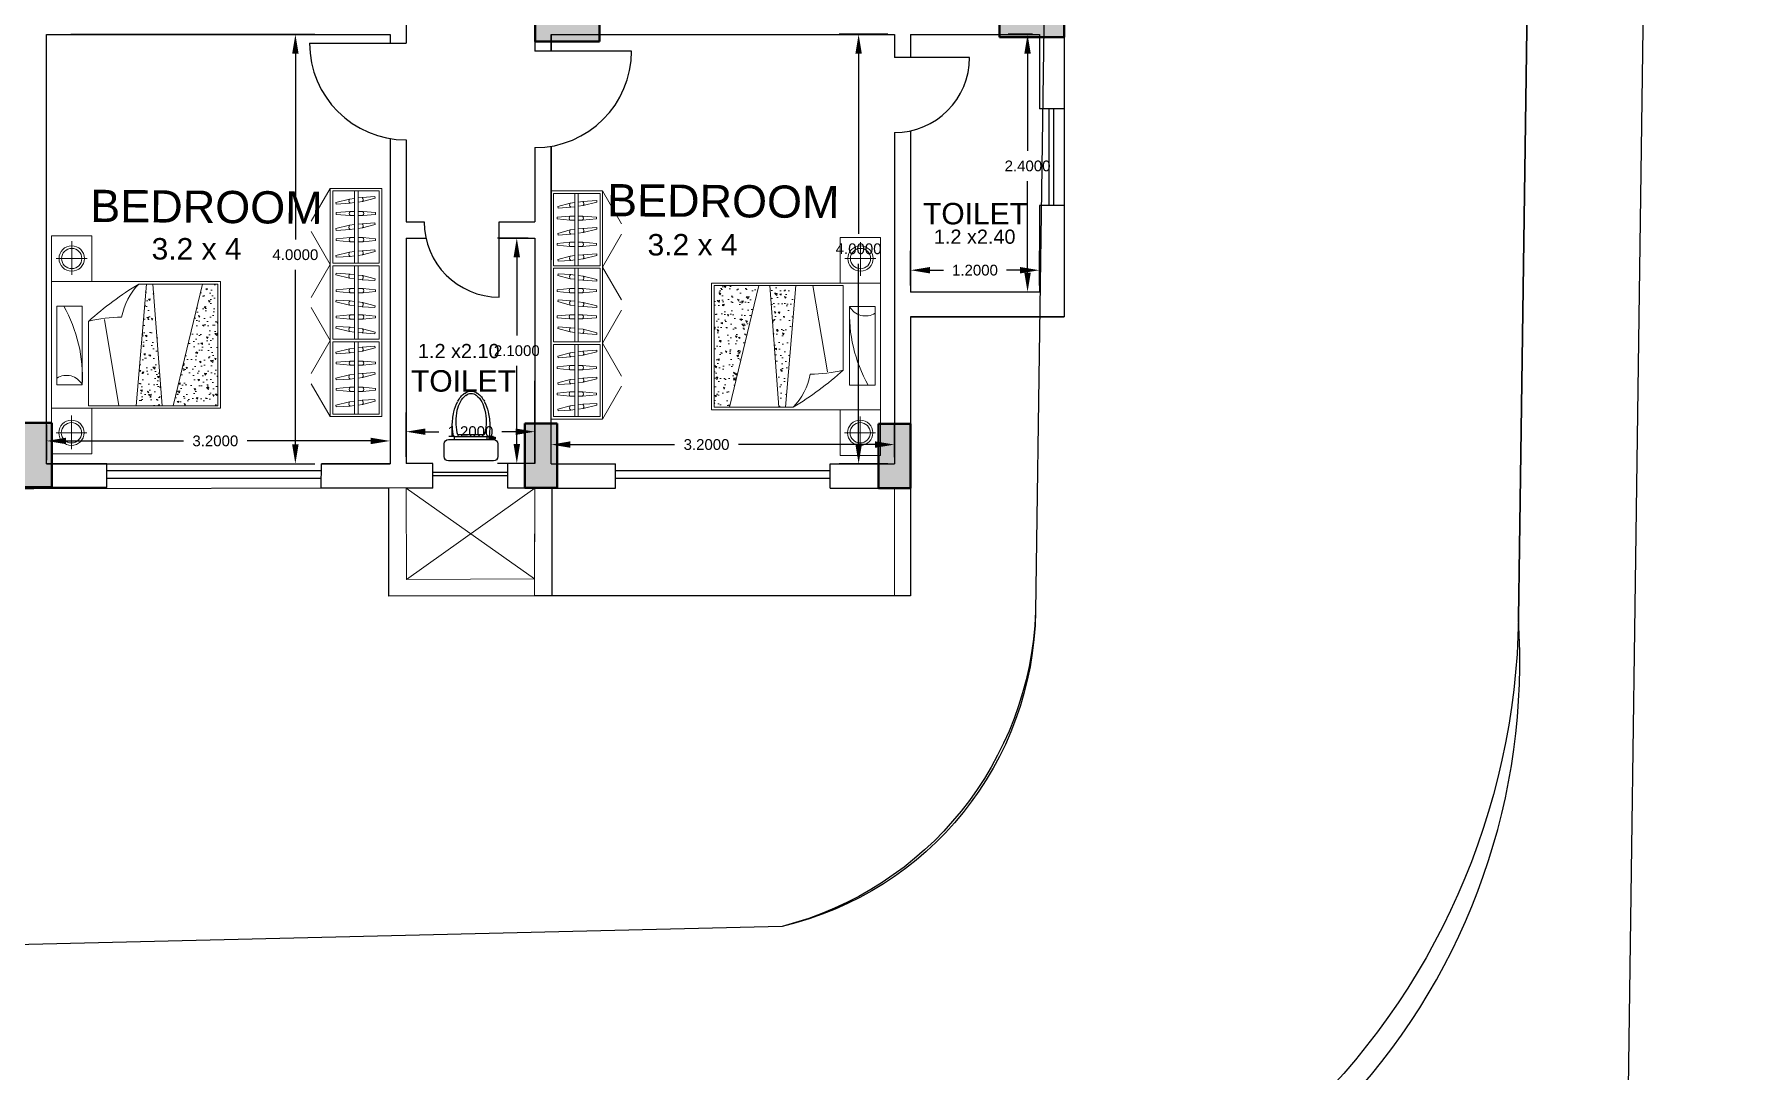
# Model space of a CAD drawing. Header units: millimetres. Extents: x 90 to 321, y 179 to 304.
# Drawn here: x 185.37 to 201.31, y 211.59 to 221.24 of the extents above; entities that cross this region are included whole.
import ezdxf

# ---------------------------------------------------------------- set-up
doc = ezdxf.new("R2010")
doc.units = ezdxf.units.MM
for name, color, linetype, lineweight in [('COLUMN', 7, 'Continuous', 40), ('funiture', 7, 'Continuous', 20), ('text', 7, 'Continuous', 5)]:
    doc.layers.add(name, color=color, linetype=linetype, lineweight=lineweight)
doc.layers.add('window', color=150, linetype='Continuous')
doc.styles.get("Standard").update_dxf_attribs({"font": 'arial.ttf'})
doc.dimstyles.get("Standard").update_dxf_attribs({"dimtxt": 0.18, "dimasz": 0.18, "dimexe": 0.18, "dimexo": 0.0625, "dimgap": 0.09, "dimtad": 0, "dimtih": 1, "dimtoh": 1, "dimdec": 4, "dimzin": 0, "dimdsep": 46, "dimtxsty": 'Standard', "dimcen": 0.09, "dimadec": 0, "dimazin": 0, "dimtfac": 1, "dimtdec": 4, "dimtofl": 0, "dimtmove": 0, "dimatfit": 3, "dimfxl": 1, "dimtolj": 1, "dimtzin": 0, "dimarcsym": 0})

# ---------------------------------------------------------------- blocks, each defined once
blk = doc.blocks.new('*D117')
at = {"color": 0, "lineweight": -2, "transparency": 16777216}
for p, q in [((200.975, 261.005), (208.36, 260.903)), ((208.177, 260.725), (207.836, 236.055)), ((207.45, 208.141), (207.791, 232.811)), ((200.243, 208.061), (207.628, 207.959))]:
    blk.add_line(p, q, dxfattribs=at)
at = {"color": 0, "transparency": 16777216}
for points in [[(208.147, 260.726), (208.207, 260.725), (208.18, 260.905)], [(207.42, 208.141), (207.48, 208.141), (207.448, 207.961)]]:
    blk.add_solid(points, dxfattribs=at)
at = {"layer": 'Defpoints', "color": 0, "transparency": 16777216}
for p in [(200.913, 261.006), (200.181, 208.061), (207.448, 207.961)]:
    blk.add_point(p, dxfattribs=at)
at = {"color": 0, "transparency": 16777216, "insert": (207.814, 234.433), "char_height": 3, "attachment_point": 5}
blk.add_mtext('\\A1;52.9491', dxfattribs=at)
blk = doc.blocks.new('*D96')
at = {"color": 0, "lineweight": -2, "transparency": 16777216}
for p, q in [((190.19, 217.301), (190.19, 217.598)), ((193.39, 217.301), (193.39, 217.598)), ((190.37, 217.418), (191.341, 217.418)), ((193.21, 217.418), (191.936, 217.418))]:
    blk.add_line(p, q, dxfattribs=at)
at = {"color": 0, "transparency": 16777216}
for points in [[(190.37, 217.448), (190.37, 217.388), (190.19, 217.418)], [(193.21, 217.448), (193.21, 217.388), (193.39, 217.418)]]:
    blk.add_solid(points, dxfattribs=at)
at = {"layer": 'Defpoints', "color": 0, "transparency": 16777216}
for p in [(190.19, 217.418), (190.19, 217.239), (193.39, 217.239)]:
    blk.add_point(p, dxfattribs=at)
at = {"color": 0, "transparency": 16777216, "insert": (191.639, 217.418), "char_height": 0.1, "attachment_point": 5}
blk.add_mtext('\\A1;3.2000', dxfattribs=at)
blk = doc.blocks.new('*D126')
at = {"color": 0, "lineweight": -2, "transparency": 16777216}
for p, q in [((188.839, 217.305), (188.839, 217.718)), ((190.039, 217.304), (190.039, 217.718)), ((189.019, 217.538), (189.146, 217.538)), ((189.859, 217.538), (189.731, 217.538))]:
    blk.add_line(p, q, dxfattribs=at)
at = {"color": 0, "transparency": 16777216}
for points in [[(189.019, 217.568), (189.019, 217.508), (188.839, 217.538)], [(189.859, 217.568), (189.859, 217.508), (190.039, 217.538)]]:
    blk.add_solid(points, dxfattribs=at)
at = {"layer": 'Defpoints', "color": 0, "transparency": 16777216}
for p in [(188.839, 217.538), (188.839, 217.243), (190.039, 217.242)]:
    blk.add_point(p, dxfattribs=at)
at = {"color": 0, "transparency": 16777216, "insert": (189.439, 217.538), "char_height": 0.1, "attachment_point": 5}
blk.add_mtext('\\A1;1.2000', dxfattribs=at)
blk = doc.blocks.new('*D97')
at = {"color": 0, "lineweight": -2, "transparency": 16777216}
for p, q in [((185.49, 217.601), (185.49, 217.272)), ((188.69, 217.601), (188.69, 217.272)), ((185.67, 217.452), (186.765, 217.452)), ((188.51, 217.452), (187.359, 217.452))]:
    blk.add_line(p, q, dxfattribs=at)
at = {"color": 0, "transparency": 16777216}
for points in [[(185.67, 217.482), (185.67, 217.422), (185.49, 217.452)], [(188.51, 217.482), (188.51, 217.422), (188.69, 217.452)]]:
    blk.add_solid(points, dxfattribs=at)
at = {"layer": 'Defpoints', "color": 0, "transparency": 16777216}
for p in [(185.49, 217.663), (188.69, 217.663), (185.49, 217.452)]:
    blk.add_point(p, dxfattribs=at)
at = {"color": 0, "transparency": 16777216, "insert": (187.062, 217.452), "char_height": 0.1, "attachment_point": 5}
blk.add_mtext('\\A1;3.2000', dxfattribs=at)
blk = doc.blocks.new('*D127')
at = {"color": 0, "lineweight": -2, "transparency": 16777216}
for p, q in [((193.327, 221.239), (192.876, 221.239)), ((193.056, 221.059), (193.056, 219.382)), ((193.056, 217.419), (193.056, 219.1)), ((193.327, 217.239), (192.876, 217.239))]:
    blk.add_line(p, q, dxfattribs=at)
at = {"color": 0, "transparency": 16777216}
for points in [[(193.026, 221.059), (193.086, 221.059), (193.056, 221.239)], [(193.026, 217.419), (193.086, 217.419), (193.056, 217.239)]]:
    blk.add_solid(points, dxfattribs=at)
at = {"layer": 'Defpoints', "color": 0, "transparency": 16777216}
for p in [(193.056, 221.239), (193.39, 221.239), (193.39, 217.239)]:
    blk.add_point(p, dxfattribs=at)
at = {"color": 0, "transparency": 16777216, "insert": (193.056, 219.241), "char_height": 0.1, "attachment_point": 5}
blk.add_mtext('\\A1;4.0000', dxfattribs=at)
blk = doc.blocks.new('*D128')
at = {"color": 0, "lineweight": -2, "transparency": 16777216}
for p, q in [((193.54, 218.901), (193.54, 219.222)), ((194.74, 218.901), (194.74, 219.222)), ((193.72, 219.042), (193.847, 219.042)), ((194.56, 219.042), (194.433, 219.042))]:
    blk.add_line(p, q, dxfattribs=at)
at = {"color": 0, "transparency": 16777216}
for points in [[(193.72, 219.072), (193.72, 219.012), (193.54, 219.042)], [(194.56, 219.072), (194.56, 219.012), (194.74, 219.042)]]:
    blk.add_solid(points, dxfattribs=at)
at = {"layer": 'Defpoints', "color": 0, "transparency": 16777216}
for p in [(193.54, 219.042), (193.54, 218.839), (194.74, 218.839)]:
    blk.add_point(p, dxfattribs=at)
at = {"color": 0, "transparency": 16777216, "insert": (194.14, 219.042), "char_height": 0.1, "attachment_point": 5}
blk.add_mtext('\\A1;1.2000', dxfattribs=at)
blk = doc.blocks.new('*D129')
at = {"color": 0, "lineweight": -2, "transparency": 16777216}
for p, q in [((194.677, 221.239), (194.45, 221.239)), ((194.63, 221.059), (194.63, 220.154)), ((194.63, 219.019), (194.63, 219.872)), ((194.677, 218.839), (194.45, 218.839))]:
    blk.add_line(p, q, dxfattribs=at)
at = {"color": 0, "transparency": 16777216}
for points in [[(194.6, 221.059), (194.66, 221.059), (194.63, 221.239)], [(194.6, 219.019), (194.66, 219.019), (194.63, 218.839)]]:
    blk.add_solid(points, dxfattribs=at)
at = {"layer": 'Defpoints', "color": 0, "transparency": 16777216}
for p in [(194.63, 221.239), (194.74, 221.239), (194.74, 218.839)]:
    blk.add_point(p, dxfattribs=at)
at = {"color": 0, "transparency": 16777216, "insert": (194.63, 220.013), "char_height": 0.1, "attachment_point": 5}
blk.add_mtext('\\A1;2.4000', dxfattribs=at)
blk = doc.blocks.new('*D130')
at = {"color": 0, "lineweight": -2, "transparency": 16777216}
for p, q in [((189.977, 219.342), (189.691, 219.342)), ((189.871, 219.162), (189.871, 218.433)), ((189.871, 217.422), (189.871, 218.151)), ((189.976, 217.242), (189.691, 217.242))]:
    blk.add_line(p, q, dxfattribs=at)
at = {"color": 0, "transparency": 16777216}
for points in [[(189.841, 219.162), (189.901, 219.162), (189.871, 219.342)], [(189.841, 217.422), (189.901, 217.422), (189.871, 217.242)]]:
    blk.add_solid(points, dxfattribs=at)
at = {"layer": 'Defpoints', "color": 0, "transparency": 16777216}
for p in [(189.871, 219.342), (190.04, 219.342), (190.039, 217.242)]:
    blk.add_point(p, dxfattribs=at)
at = {"color": 0, "transparency": 16777216, "insert": (189.871, 218.292), "char_height": 0.1, "attachment_point": 5}
blk.add_mtext('\\A1;2.1000', dxfattribs=at)
blk = doc.blocks.new('*D98')
at = {"color": 0, "lineweight": -2, "transparency": 16777216}
for p, q in [((185.715, 221.239), (187.988, 221.239)), ((187.808, 221.059), (187.808, 219.327)), ((187.808, 217.419), (187.808, 219.045)), ((185.552, 217.239), (187.988, 217.239))]:
    blk.add_line(p, q, dxfattribs=at)
at = {"color": 0, "transparency": 16777216}
for points in [[(187.778, 221.059), (187.838, 221.059), (187.808, 221.239)], [(187.778, 217.419), (187.838, 217.419), (187.808, 217.239)]]:
    blk.add_solid(points, dxfattribs=at)
at = {"layer": 'Defpoints', "color": 0, "transparency": 16777216}
for p in [(185.652, 221.239), (187.808, 221.239), (185.49, 217.239)]:
    blk.add_point(p, dxfattribs=at)
at = {"color": 0, "transparency": 16777216, "insert": (187.808, 219.186), "char_height": 0.1, "attachment_point": 5}
blk.add_mtext('\\A1;4.0000', dxfattribs=at)
blk = doc.blocks.new('A$C238700B9')
for p, q in [((0.25, 0.65), (0.04, 0.65)), ((0.46, 0.65), (0.25, 0.65)), ((0, 0.61), (0, 0.49)), ((0.5, 0.49), (0.5, 0.61)), ((0.04, 0.45), (0.46, 0.45)), ((0.417, 0.425), (0.088, 0.425)), ((0.097, 0.45), (0.097, 0.425)), ((0.373, 0.407), (0.127, 0.407)), ((0.401, 0.45), (0.401, 0.425)), ((0.473, 0.443), (0.419, 0.443)), ((0.419, 0.443), (0.419, 0.428)), ((0.419, 0.428), (0.476, 0.428)), ((0.434, 0.443), (0.434, 0.45)), ((0.446, 0.45), (0.446, 0.443)), ((0.476, 0.428), (0.473, 0.443))]:
    blk.add_line(p, q)
for centre, radius, start, end in [((0.04, 0.61), 0.04, 90, 180), ((0.46, 0.61), 0.04, 0, 90), ((0.04, 0.49), 0.04, 180, 270), ((0.46, 0.49), 0.04, 270, 0), ((0.677, 0.3), 0.602, 168.0194, 177.6347), ((0.677, 0.325), 0.602, 180, 192.5733), ((0.591, 0.283), 0.481, 167.4267, 180), ((0.422, 0.32), 0.308, 163.5954, 167.4267), ((0.078, 0.32), 0.308, 12.5733, 16.4046), ((-0.091, 0.283), 0.481, 0, 12.5733), ((-0.177, 0.325), 0.602, 347.4267, 0), ((-0.177, 0.325), 0.602, 0, 9.5816), ((0.44, 0.434), 0.0169, 200.64, 339.36), ((0.466, 0.278), 0.385, 192.5733, 208.3008), ((0.591, 0.283), 0.481, 180, 192.5733), ((0.422, 0.245), 0.308, 192.5733, 208.3008), ((0.078, 0.245), 0.308, 331.6992, 347.4267), ((0.034, 0.278), 0.385, 331.6992, 347.4267), ((-0.091, 0.283), 0.481, 347.4267, 0), ((0.333, 0.206), 0.235, 208.3008, 232.4306), ((0.316, 0.188), 0.188, 208.3008, 232.4306), ((0.25, 0.099), 0.0988, 232.4306, 270), ((0.246, 0.091), 0.0682, 229.3166, 273.1139), ((0.254, 0.091), 0.0682, 266.8861, 310.6834), ((0.25, 0.099), 0.0988, 270, 307.5694), ((0.184, 0.188), 0.188, 307.5694, 331.6992), ((0.167, 0.206), 0.235, 307.5694, 331.6992)]:
    blk.add_arc(centre, radius, start, end)
blk = doc.blocks.new('ht')
h = blk.add_hatch(color=256)
h.dxf.hatch_style = 1
h.paths.add_polyline_path([(-0.879, 1.058), (-1.179, 1.058), (-1.179, 0.458), (-0.879, 0.458)])
for p, q in [((-1.179, 1.058), (-0.879, 1.058)), ((-1.179, 0.458), (-1.179, 1.058)), ((-0.879, 1.058), (-0.879, 0.458)), ((-0.879, 0.458), (-1.179, 0.458))]:
    blk.add_line(p, q)

msp = doc.modelspace()

# ---------------------------------------------------------------- hatches: boundary and pattern name
at = {"layer": 'funiture'}
h = msp.add_hatch(dxfattribs=at)
h.set_pattern_fill('AR-CONC', color=256, scale=0.023622, angle=90, style=0)
h.set_pattern_definition([(140, (169.10289, 252.23305), (0.0148233, 0.1694312), [0.0177165, -0.1948815]), (85, (169.1029, 252.23305), (-0.1776828, -0.03277584), [0.0141732, -0.1559052]), (190.4514, (169.10413, 252.24717), (-0.1628594, 0.1366555), [0.0150567, -0.1656238]), (136.1842, (169.05565, 252.23305), (0.0390989, 0.2521037), [0.0265748, -0.2923223]), (186.6356, (169.0589, 252.25406), (-0.2301061, 0.220786), [0.022585, -0.2484356]), (81.1842, (169.05565, 252.23305), (-0.2301063, 0.2207858), [0.0212598, -0.2338578]), (111, (169.06746, 252.25667), (0.09510663, 0.1410014), [0.0177165, -0.1948815]), (56, (169.06746, 252.25667), (-0.17129494, 0.05747595), [0.0141732, -0.1559052]), (161.4514, (169.07538, 252.26842), (-0.07618815, 0.1984774), [0.0150567, -0.1656238]), (127.5, (169.10289, 252.23305), (-0.07863619, 0.0028724), [0, -0.15401544, 0, -0.1582674, 0, -0.15649575]), (97.5, (169.10289, 252.23305), (-0.09316793, 0.06214229), [0, -0.09023604, 0, -0.15047214, 0, -0.05964555]), (57.5, (169.10289, 252.18037), (0.00532791, 0.12609954), [0, -0.059055, 0, -0.1842516, 0, -0.2444877]), (47.5, (169.10289, 252.15675), (-0.0236468, 0.13776024), [0, -0.0767715, 0, -0.12236196, 0, -0.1736217])])
h.paths.add_polyline_path([(186.94271, 218.91354), (187.08546, 218.91354), (187.08546, 217.77968), (186.66951, 217.77968)])
h.paths.add_polyline_path([(186.56716, 217.77968), (186.32368, 217.77968), (186.41939, 218.91354), (186.48115, 218.91354)])
h = msp.add_hatch(dxfattribs=at)
h.set_pattern_fill('AR-CONC', color=256, scale=0.023622, angle=90, style=0)
h.set_pattern_definition([(140, (175.57583, 247.05663), (0.0148233, 0.1694312), [0.0177165, -0.1948815]), (85, (175.57583, 247.05663), (-0.1776828, -0.0327758), [0.0141732, -0.1559052]), (190.4514, (175.57706, 247.07075), (-0.1628594, 0.1366555), [0.0150567, -0.1656238]), (136.1842, (175.52858, 247.05663), (0.0390989, 0.2521037), [0.0265748, -0.2923223]), (186.6356, (175.53184, 247.07764), (-0.2301061, 0.220786), [0.022585, -0.2484356]), (81.1842, (175.52858, 247.05663), (-0.2301063, 0.2207858), [0.0212598, -0.2338578]), (111, (175.54039, 247.08025), (0.09510663, 0.1410014), [0.0177165, -0.1948815]), (56, (175.5404, 247.08025), (-0.1712949, 0.05747595), [0.0141732, -0.1559052]), (161.4514, (175.54832, 247.092), (-0.07618815, 0.1984774), [0.0150567, -0.1656238]), (127.5, (175.575826, 247.05663), (-0.07863619, 0.0028724), [0, -0.15401544, 0, -0.1582674, 0, -0.15649575]), (97.5, (175.575826, 247.05663), (-0.09316793, 0.06214229), [0, -0.09023604, 0, -0.15047214, 0, -0.05964555]), (57.5, (175.575826, 247.00395), (0.00532791, 0.12609954), [0, -0.059055, 0, -0.1842516, 0, -0.2444877]), (47.5, (175.57583, 246.98033), (-0.0236468, 0.13776024), [0, -0.0767715, 0, -0.12236196, 0, -0.1736217])])
h.paths.add_polyline_path([(191.85213, 217.76537), (191.70938, 217.76537), (191.70938, 218.89922), (192.12534, 218.89922)])
h.paths.add_polyline_path([(192.22769, 218.89922), (192.47117, 218.89922), (192.37545, 217.76537), (192.3137, 217.76537)])

# ---------------------------------------------------------------- linework, layer by layer
for p, q in [((190.0399, 222.08881), (190.0399, 221.08374)), ((188.8399, 221.38881), (188.8399, 221.15563)), ((194.9699, 221.47117), (194.9699, 220.54435)), ((185.4899, 221.23881), (188.6899, 221.23881)), ((185.4899, 217.23881), (185.4899, 221.23881)), ((188.6899, 221.23881), (188.6899, 221.15563)), ((190.1899, 221.23881), (190.1899, 221.08374)), ((190.1899, 221.08374), (190.1899, 221.23881)), ((190.1899, 221.23881), (193.3899, 221.23881)), ((193.3899, 221.23881), (193.3899, 221.0241)), ((193.5399, 221.23881), (193.6899, 221.23881)), ((193.5399, 221.23881), (193.5399, 221.0241)), ((193.5399, 221.23881), (194.7399, 221.23881)), ((194.7399, 221.23881), (194.7399, 220.54435)), ((194.7399, 221.23881), (194.7399, 220.54435)), ((187.9399, 221.15563), (188.8399, 221.15563)), ((190.9399, 221.08374), (190.0399, 221.08374)), ((194.0899, 221.0241), (193.3899, 221.0241)), ((188.6899, 220.26822), (188.6899, 217.23881)), ((193.3899, 220.3241), (193.3899, 217.23881)), ((193.5399, 220.34036), (193.5399, 218.83881)), ((188.8399, 220.25563), (188.8399, 219.49197)), ((190.0399, 220.18374), (190.0399, 219.49197)), ((190.1899, 220.19632), (190.1899, 219.13881)), ((190.1899, 217.23881), (190.1899, 220.19632)), ((194.7399, 219.64435), (194.7399, 218.83881)), ((194.7399, 219.64435), (194.7399, 219.13881)), ((194.9699, 219.64435), (194.9699, 218.60881)), ((188.83874, 219.49197), (189.00775, 219.49197)), ((189.70775, 219.49197), (190.03874, 219.49197)), ((189.70775, 218.79197), (189.70775, 219.49197)), ((188.8399, 219.34197), (188.83874, 217.24197)), ((188.83874, 219.34197), (189.02401, 219.34197)), ((189.70775, 219.34197), (190.03874, 219.34197)), ((190.0399, 219.34197), (190.03874, 217.24197)), ((194.7399, 218.83881), (193.5399, 218.83881)), ((193.5399, 218.60881), (193.5399, 217.01027)), ((193.5399, 218.60881), (194.9699, 218.60881)), ((190.03874, 217.24197), (190.0399, 218.01266)), ((185.4899, 217.23881), (186.0499, 217.23881)), ((186.0499, 217.23881), (185.4899, 217.23881)), ((188.04993, 217.23881), (188.6899, 217.23881)), ((188.6899, 217.23881), (188.04993, 217.23881)), ((189.08874, 217.24197), (188.83874, 217.24197)), ((190.03874, 217.24197), (189.78874, 217.24197)), ((190.1899, 217.23881), (190.7899, 217.23881)), ((192.78993, 217.23881), (193.3899, 217.23881)), ((184.70137, 217.01799), (185.49137, 217.01969)), ((186.0499, 217.01799), (185.2599, 217.01969)), ((185.48993, 217.01919), (185.48993, 217.01996)), ((185.49137, 217.01614), (185.49137, 217.01969)), ((188.8399, 217.01197), (188.04945, 217.01367)), ((188.67799, 216.0111), (188.67736, 217.01339)), ((189.08874, 217.01197), (188.83874, 217.01197)), ((189.08874, 217.01197), (188.83874, 217.01197)), ((190.03874, 217.01197), (189.78874, 217.01197)), ((190.03874, 217.01197), (189.78874, 217.01197)), ((190.2003, 216.01027), (190.20093, 217.01256)), ((190.20093, 217.01256), (190.7899, 217.01266)), ((192.78993, 217.01266), (193.3899, 217.01266)), ((193.5399, 217.01027), (193.5399, 216.01027)), ((193.5399, 216.01027), (190.03504, 216.01027))]:
    msp.add_line(p, q)
at = {"lineweight": 0}
for p, q in [((188.83956, 217.0128), (190.03542, 216.16697)), ((188.84268, 216.1611), (190.03956, 217.0128)), ((190.03542, 216.16697), (188.84268, 216.1611)), ((190.03487, 216.01027), (188.67799, 216.011))]:
    msp.add_line(p, q, dxfattribs=at)
msp.add_lwpolyline([(170.09485, 251.50315), (200.91255, 261.00554), (200.18072, 208.0615), (162.46929, 206.68428), (170.09485, 251.50315)])
at = {"color": 244, "true_color": 0x991b1e}
msp.add_lwpolyline([(169.28634, 246.75115), (170.09485, 251.50315), (200.91255, 261.00554), (200.18072, 208.0615), (162.46929, 206.68428), (162.79919, 208.62326), (193.31219, 209.35252, 0.42665054), (199.20383, 215.80021), (199.62495, 245.42095, 0.52056198), (188.25389, 253.6315), (169.28634, 246.75115)], format="xyb", dxfattribs=at)
msp.add_lwpolyline([(169.28634, 246.75115), (188.12738, 253.58632, -0.52594633), (199.62495, 245.42095), (199.20383, 215.80021, -0.42665054), (192.25624, 209.32728), (162.79919, 208.62326)], format="xyb")
at = {"color": 2, "true_color": 0xf1eb1f}
msp.add_lwpolyline([(176.30809, 245.46893), (189.36054, 250.20411, -0.41022766), (195.12546, 245.48893), (194.70428, 215.86418, -0.34443121), (192.34334, 212.93039), (172.84357, 212.46434), (176.30809, 245.46893)], format="xyb", dxfattribs=at)
at = {"color": 9, "true_color": 0xd19cc7}
msp.add_lwpolyline([(189.36054, 250.20411, -0.41022766), (195.12546, 245.48893), (194.70428, 215.86418, -0.33265956), (192.34334, 212.93039)], format="xyb", dxfattribs=at)
at = {"color": 244, "true_color": 0x991b1e}
msp.add_lwpolyline([(187.60563, 229.75582), (187.61162, 226.47098), (190.2699, 226.47823), (190.2766, 224.01807), (193.41515, 224.01807), (193.41901, 221.46882), (194.9699, 221.51173), (194.9699, 218.60881), (193.5399, 218.60881), (193.5399, 216.01027), (188.678, 216.00721), (188.67736, 217.01232), (182.05899, 217.00026)], dxfattribs=at)
at = {"color": 9, "true_color": 0xd19cc7}
msp.add_lwpolyline([(192.34334, 212.93039), (172.84357, 212.46434)], dxfattribs=at)
for centre, radius, start, end in [((188.8399, 221.15563), 0.9, 180, 270), ((190.0399, 221.08374), 0.9, 270, 0), ((193.3899, 221.0241), 0.7, 270, 0), ((189.70775, 219.49197), 0.7, 180, 270)]:
    msp.add_arc(centre, radius, start, end)
at = {"layer": 'funiture'}
for p, q in [((187.95536, 219.49753), (188.13252, 219.80438)), ((188.61315, 219.80438), (188.13252, 219.80438)), ((188.13252, 219.80438), (188.13252, 217.6784)), ((188.61315, 217.6784), (188.61315, 219.80438)), ((188.58953, 219.78076), (188.15614, 219.78076)), ((188.15614, 219.78076), (188.15614, 219.10754)), ((188.18582, 219.67365), (188.31233, 219.7049)), ((188.18778, 219.65803), (188.18582, 219.67365)), ((188.31722, 219.66583), (188.18778, 219.65803)), ((188.31233, 219.7049), (188.35997, 219.71085)), ((188.35997, 219.67118), (188.31722, 219.66583)), ((188.35997, 219.78076), (188.35997, 219.10754)), ((188.39146, 219.78076), (188.39146, 219.10754)), ((188.39146, 219.71479), (188.42953, 219.71955)), ((188.43442, 219.68048), (188.39146, 219.67511)), ((188.42953, 219.71955), (188.54789, 219.72735)), ((188.54985, 219.71173), (188.43442, 219.68048)), ((188.54985, 219.71173), (188.54789, 219.72735)), ((188.58953, 219.10754), (188.58953, 219.78076)), ((190.1899, 219.78056), (190.67053, 219.78056)), ((190.1899, 219.78056), (190.1899, 217.65458)), ((190.21352, 219.75694), (190.64691, 219.75694)), ((190.21352, 219.75694), (190.21352, 219.08371)), ((190.25321, 219.63648), (190.36864, 219.66773)), ((190.25321, 219.63648), (190.25516, 219.62086)), ((190.36864, 219.66773), (190.41159, 219.6731)), ((190.41159, 219.63342), (190.37352, 219.62866)), ((190.41159, 219.08371), (190.41159, 219.75694)), ((190.44309, 219.08371), (190.44309, 219.75694)), ((190.44309, 219.67703), (190.48584, 219.68238)), ((190.49072, 219.64331), (190.44309, 219.63736)), ((190.48584, 219.68238), (190.61528, 219.69018)), ((190.61723, 219.67456), (190.49072, 219.64331)), ((190.61528, 219.69018), (190.61723, 219.67456)), ((190.64691, 219.08371), (190.64691, 219.75694)), ((190.67053, 217.65458), (190.67053, 219.78056)), ((190.8477, 219.4737), (190.67053, 219.78056)), ((188.18929, 219.57808), (188.31848, 219.58989)), ((188.18929, 219.56233), (188.18929, 219.57808)), ((188.31848, 219.55052), (188.18929, 219.56233)), ((188.31848, 219.58989), (188.35997, 219.58989)), ((188.35997, 219.55052), (188.31848, 219.55052)), ((188.43659, 219.55052), (188.39146, 219.55052)), ((188.39146, 219.47022), (188.42953, 219.47498)), ((188.3954, 219.58989), (188.43659, 219.58989)), ((188.42953, 219.47498), (188.54789, 219.48279)), ((188.43659, 219.58989), (188.5547, 219.57808)), ((188.5547, 219.56233), (188.43659, 219.55052)), ((188.54985, 219.46716), (188.54789, 219.48279)), ((188.5547, 219.56233), (188.5547, 219.57808)), ((190.24835, 219.53488), (190.36646, 219.54669)), ((190.24835, 219.53488), (190.24835, 219.51913)), ((190.36646, 219.50732), (190.24835, 219.51913)), ((190.37352, 219.62866), (190.25516, 219.62086)), ((190.36646, 219.54669), (190.41159, 219.54669)), ((190.41159, 219.50732), (190.36646, 219.50732)), ((190.44309, 219.54669), (190.48457, 219.54669)), ((190.48457, 219.50732), (190.44309, 219.50732)), ((190.48457, 219.54669), (190.61376, 219.53488)), ((190.61376, 219.51913), (190.48457, 219.50732)), ((190.61376, 219.53488), (190.61376, 219.51913)), ((185.91224, 219.36236), (185.53428, 219.36236)), ((185.53428, 219.36236), (185.53428, 218.93716)), ((185.72409, 218.99832), (185.72409, 219.31275)), ((185.91224, 218.93716), (185.91224, 219.36236)), ((187.95536, 219.40258), (188.13252, 219.09572)), ((188.18582, 219.42909), (188.31233, 219.46034)), ((188.18778, 219.41346), (188.18582, 219.42909)), ((188.31722, 219.42127), (188.18778, 219.41346)), ((188.18929, 219.33351), (188.31848, 219.34532)), ((188.18929, 219.31776), (188.18929, 219.33351)), ((188.31848, 219.30595), (188.18929, 219.31776)), ((188.31233, 219.46034), (188.35997, 219.46629)), ((188.35997, 219.42661), (188.31722, 219.42127)), ((188.31848, 219.34532), (188.35997, 219.34532)), ((188.43442, 219.43592), (188.39146, 219.43055)), ((188.39146, 219.34532), (188.43659, 219.34532)), ((188.54985, 219.46716), (188.43442, 219.43592)), ((188.43659, 219.34532), (188.5547, 219.33351)), ((188.5547, 219.31776), (188.43659, 219.30595)), ((188.5547, 219.31776), (188.5547, 219.33351)), ((190.25321, 219.38548), (190.36864, 219.41672)), ((190.25321, 219.38548), (190.25516, 219.36985)), ((190.37352, 219.37766), (190.25516, 219.36985)), ((190.36864, 219.41672), (190.41159, 219.42209)), ((190.41159, 219.38242), (190.37352, 219.37766)), ((190.44309, 219.42603), (190.48584, 219.43137)), ((190.49072, 219.3923), (190.44309, 219.38635)), ((190.48584, 219.43137), (190.61528, 219.43918)), ((190.61723, 219.42355), (190.49072, 219.3923)), ((190.61528, 219.43918), (190.61723, 219.42355)), ((190.8477, 219.37876), (190.67053, 219.0719)), ((192.88261, 218.92284), (192.88261, 219.34804)), ((192.88261, 219.34804), (193.26056, 219.34804)), ((193.26056, 219.34804), (193.26056, 218.92284)), ((188.18582, 219.17808), (188.31233, 219.20933)), ((188.18778, 219.16246), (188.18582, 219.17808)), ((188.31722, 219.17026), (188.18778, 219.16246)), ((188.31233, 219.20933), (188.35997, 219.21528)), ((188.35997, 219.17561), (188.31722, 219.17026)), ((188.35997, 219.30595), (188.31848, 219.30595)), ((188.43659, 219.30595), (188.39146, 219.30595)), ((188.39146, 219.21922), (188.42953, 219.22398)), ((188.43442, 219.18491), (188.39146, 219.17954)), ((188.42953, 219.22398), (188.54789, 219.23178)), ((188.54985, 219.21616), (188.43442, 219.18491)), ((188.54985, 219.21616), (188.54789, 219.23178)), ((190.24835, 219.29031), (190.36646, 219.30212)), ((190.24835, 219.29031), (190.24835, 219.27456)), ((190.36646, 219.26275), (190.24835, 219.27456)), ((190.25321, 219.14091), (190.36864, 219.17216)), ((190.36646, 219.30212), (190.41159, 219.30212)), ((190.40765, 219.26275), (190.36646, 219.26275)), ((190.36864, 219.17216), (190.41159, 219.17753)), ((190.44309, 219.30212), (190.48457, 219.30212)), ((190.48457, 219.26275), (190.44309, 219.26275)), ((190.44309, 219.18146), (190.48584, 219.1868)), ((190.48457, 219.30212), (190.61376, 219.29031)), ((190.61376, 219.27456), (190.48457, 219.26275)), ((190.48584, 219.1868), (190.61528, 219.19461)), ((190.61723, 219.17899), (190.49072, 219.14774)), ((190.61376, 219.29031), (190.61376, 219.27456)), ((190.61528, 219.19461), (190.61723, 219.17899)), ((193.07359, 219.30358), (193.07359, 218.98915)), ((185.86914, 219.15104), (185.58041, 219.15104)), ((187.95536, 218.78887), (188.13252, 219.09572)), ((188.58953, 219.10754), (188.15614, 219.10754)), ((188.58953, 219.08391), (188.15614, 219.08391)), ((188.15614, 219.08391), (188.15614, 218.39888)), ((188.18778, 219.0144), (188.18582, 218.99878)), ((188.18582, 218.99878), (188.31233, 218.96753)), ((188.31722, 219.0066), (188.18778, 219.0144)), ((188.35997, 219.00126), (188.31722, 219.0066)), ((188.35997, 218.39888), (188.35997, 219.08391)), ((188.39146, 218.39888), (188.39146, 219.08391)), ((188.43442, 218.99195), (188.39146, 218.99732)), ((188.58953, 218.39888), (188.58953, 219.08391)), ((190.21352, 219.08371), (190.64691, 219.08371)), ((190.21352, 219.06009), (190.64691, 219.06009)), ((190.21352, 219.06009), (190.21352, 218.37505)), ((190.25321, 219.14091), (190.25516, 219.12529)), ((190.25321, 218.99383), (190.25516, 219.00946)), ((190.25321, 218.99383), (190.36864, 218.96258)), ((190.37352, 219.13309), (190.25516, 219.12529)), ((190.37352, 219.00165), (190.25516, 219.00946)), ((190.41159, 219.13785), (190.37352, 219.13309)), ((190.41159, 218.99689), (190.37352, 219.00165)), ((190.41159, 219.06009), (190.41159, 218.37505)), ((190.49072, 219.14774), (190.44309, 219.14179)), ((190.44309, 219.06009), (190.44309, 218.37505)), ((190.49072, 218.987), (190.44309, 218.99296)), ((190.64691, 218.37505), (190.64691, 219.06009)), ((190.8477, 218.76504), (190.67053, 219.0719)), ((192.92854, 219.15086), (193.21727, 219.15086)), ((185.53428, 217.75606), (185.53428, 218.93716)), ((185.53428, 218.93716), (187.10908, 218.93716)), ((185.53428, 218.93716), (185.91224, 218.93716)), ((186.41939, 218.91354), (186.32368, 217.77968)), ((187.08546, 218.91354), (186.34919, 218.91354)), ((186.56716, 217.77968), (186.48115, 218.91354)), ((186.94271, 218.91354), (186.66951, 217.77968)), ((187.08546, 217.77968), (187.08546, 218.91354)), ((187.10908, 218.93716), (187.10908, 217.75606)), ((188.31848, 218.87091), (188.18929, 218.8591)), ((188.18929, 218.8591), (188.18929, 218.84335)), ((188.18929, 218.84335), (188.31848, 218.83154)), ((188.31233, 218.96753), (188.35997, 218.96158)), ((188.35997, 218.87091), (188.31848, 218.87091)), ((188.39146, 218.95764), (188.42953, 218.95289)), ((188.43659, 218.87091), (188.39146, 218.87091)), ((188.42953, 218.95289), (188.54789, 218.94508)), ((188.54985, 218.96071), (188.43442, 218.99195)), ((188.5547, 218.8591), (188.43659, 218.87091)), ((188.43659, 218.83154), (188.5547, 218.84335)), ((188.54985, 218.96071), (188.54789, 218.94508)), ((188.5547, 218.8591), (188.5547, 218.84335)), ((190.36646, 218.87199), (190.24835, 218.86018)), ((190.24835, 218.84443), (190.24835, 218.86018)), ((190.24835, 218.84443), (190.36646, 218.83262)), ((190.40765, 218.87199), (190.36646, 218.87199)), ((190.36646, 218.83262), (190.41159, 218.83262)), ((190.36864, 218.96258), (190.41159, 218.95721)), ((190.44309, 218.95328), (190.48584, 218.94794)), ((190.48457, 218.87199), (190.44309, 218.87199)), ((190.44309, 218.83262), (190.48457, 218.83262)), ((190.61376, 218.86018), (190.48457, 218.87199)), ((190.48457, 218.83262), (190.61376, 218.84443)), ((190.48584, 218.94794), (190.61528, 218.94013)), ((190.61723, 218.95576), (190.49072, 218.987)), ((190.61376, 218.84443), (190.61376, 218.86018)), ((190.61528, 218.94013), (190.61723, 218.95576)), ((191.68576, 218.92284), (193.26056, 218.92284)), ((191.68576, 217.74174), (191.68576, 218.92284)), ((192.9129, 218.89922), (191.70938, 218.89922)), ((191.70938, 218.89922), (191.70938, 217.76537)), ((191.85213, 217.76537), (192.12534, 218.89922)), ((192.22769, 218.89922), (192.3137, 217.76537)), ((192.37545, 217.76537), (192.47117, 218.89922)), ((192.63038, 218.89922), (192.7648, 218.09652)), ((193.26056, 218.92284), (192.88261, 218.92284)), ((192.9129, 218.11235), (192.9129, 218.89922)), ((193.26056, 218.92284), (193.26056, 217.74174)), ((185.82261, 218.70798), (185.5853, 218.70798)), ((185.5853, 218.70798), (185.5853, 217.97395)), ((185.82261, 217.97395), (185.82261, 218.70798)), ((187.95536, 218.69392), (188.13252, 218.38706)), ((188.18778, 218.7634), (188.18582, 218.74777)), ((188.18582, 218.74777), (188.31233, 218.71653)), ((188.31722, 218.75559), (188.18778, 218.7634)), ((188.31233, 218.71653), (188.35997, 218.71057)), ((188.35997, 218.75025), (188.31722, 218.75559)), ((188.31848, 218.83154), (188.35997, 218.83154)), ((188.39146, 218.83154), (188.43659, 218.83154)), ((188.43442, 218.74095), (188.39146, 218.74631)), ((188.39146, 218.70664), (188.42953, 218.70188)), ((188.42953, 218.70188), (188.54789, 218.69407)), ((188.54985, 218.7097), (188.43442, 218.74095)), ((188.54985, 218.7097), (188.54789, 218.69407)), ((190.25321, 218.74926), (190.25516, 218.76489)), ((190.25321, 218.74926), (190.36864, 218.71802)), ((190.37352, 218.75708), (190.25516, 218.76489)), ((190.36864, 218.71802), (190.41159, 218.71265)), ((190.41159, 218.75233), (190.37352, 218.75708)), ((190.49072, 218.74244), (190.44309, 218.74839)), ((190.44309, 218.70871), (190.48584, 218.70337)), ((190.48584, 218.70337), (190.61528, 218.69557)), ((190.61723, 218.71119), (190.49072, 218.74244)), ((190.61528, 218.69557), (190.61723, 218.71119)), ((193.20955, 218.70496), (192.97223, 218.70496)), ((192.97223, 218.70496), (192.97223, 217.97092)), ((193.20955, 217.97092), (193.20955, 218.70496)), ((185.88194, 218.56655), (185.88194, 217.77968)), ((186.16446, 217.77968), (186.03005, 218.58239)), ((188.18778, 218.51883), (188.18582, 218.50321)), ((188.31722, 218.51103), (188.18778, 218.51883)), ((188.31848, 218.62634), (188.18929, 218.61453)), ((188.18929, 218.61453), (188.18929, 218.59878)), ((188.18929, 218.59878), (188.31848, 218.58697)), ((188.35997, 218.62634), (188.31848, 218.62634)), ((188.31848, 218.58697), (188.35997, 218.58697)), ((188.43659, 218.62634), (188.39146, 218.62634)), ((188.3954, 218.58697), (188.43659, 218.58697)), ((188.5547, 218.61453), (188.43659, 218.62634)), ((188.43659, 218.58697), (188.5547, 218.59878)), ((188.5547, 218.61453), (188.5547, 218.59878)), ((190.36646, 218.62743), (190.24835, 218.61561)), ((190.24835, 218.59987), (190.24835, 218.61561)), ((190.24835, 218.59987), (190.36646, 218.58806)), ((190.25321, 218.49826), (190.25516, 218.51388)), ((190.37352, 218.50608), (190.25516, 218.51388)), ((190.41159, 218.62743), (190.36646, 218.62743)), ((190.36646, 218.58806), (190.41159, 218.58806)), ((190.48457, 218.62743), (190.44309, 218.62743)), ((190.44309, 218.58806), (190.48457, 218.58806)), ((190.61376, 218.61561), (190.48457, 218.62743)), ((190.48457, 218.58806), (190.61376, 218.59987)), ((190.61376, 218.59987), (190.61376, 218.61561)), ((190.8477, 218.6701), (190.67053, 218.36324)), ((187.95536, 218.08021), (188.13252, 218.38706)), ((188.58953, 218.39888), (188.15614, 218.39888)), ((188.58953, 218.37525), (188.15614, 218.37525)), ((188.15614, 218.37525), (188.15614, 217.70203)), ((188.18582, 218.50321), (188.31233, 218.47196)), ((188.31233, 218.47196), (188.35997, 218.46601)), ((188.35997, 218.50568), (188.31722, 218.51103)), ((188.35997, 218.37525), (188.35997, 217.70203)), ((188.43442, 218.49638), (188.39146, 218.50175)), ((188.39146, 218.46207), (188.42953, 218.45732)), ((188.39146, 218.37525), (188.39146, 217.70203)), ((188.42953, 218.45732), (188.54789, 218.44951)), ((188.54985, 218.46514), (188.43442, 218.49638)), ((188.54985, 218.46514), (188.54789, 218.44951)), ((188.58953, 217.70203), (188.58953, 218.37525)), ((190.21352, 218.37505), (190.64691, 218.37505)), ((190.25321, 218.49826), (190.36864, 218.46701)), ((190.36864, 218.46701), (190.41159, 218.46164)), ((190.41159, 218.50132), (190.37352, 218.50608)), ((190.49072, 218.49143), (190.44309, 218.49739)), ((190.44309, 218.45771), (190.48584, 218.45237)), ((190.48584, 218.45237), (190.61528, 218.44456)), ((190.61723, 218.46019), (190.49072, 218.49143)), ((190.61528, 218.44456), (190.61723, 218.46019)), ((190.8477, 218.05638), (190.67053, 218.36324)), ((188.18582, 218.27998), (188.31233, 218.31123)), ((188.18778, 218.26435), (188.18582, 218.27998)), ((188.31722, 218.27216), (188.18778, 218.26435)), ((188.18929, 218.1844), (188.31848, 218.19621)), ((188.31233, 218.31123), (188.35997, 218.31718)), ((188.35997, 218.2775), (188.31722, 218.27216)), ((188.31848, 218.19621), (188.35997, 218.19621)), ((188.39146, 218.32111), (188.42953, 218.32587)), ((188.43442, 218.2868), (188.39146, 218.28144)), ((188.3954, 218.19621), (188.43659, 218.19621)), ((188.42953, 218.32587), (188.54789, 218.33368)), ((188.54985, 218.31805), (188.43442, 218.2868)), ((188.43659, 218.19621), (188.5547, 218.1844)), ((188.54985, 218.31805), (188.54789, 218.33368)), ((190.21352, 218.35143), (190.64691, 218.35143)), ((190.21352, 218.35143), (190.21352, 217.6782)), ((190.25321, 218.24281), (190.36864, 218.27405)), ((190.25321, 218.24281), (190.25516, 218.22718)), ((190.37352, 218.23499), (190.25516, 218.22718)), ((190.36864, 218.27405), (190.41159, 218.27942)), ((190.41159, 218.23975), (190.37352, 218.23499)), ((190.41159, 217.6782), (190.41159, 218.35143)), ((190.44309, 217.6782), (190.44309, 218.35143)), ((190.44309, 218.28336), (190.48584, 218.2887)), ((190.49072, 218.24963), (190.44309, 218.24368)), ((190.48584, 218.2887), (190.61528, 218.29651)), ((190.61723, 218.28088), (190.49072, 218.24963)), ((190.61528, 218.29651), (190.61723, 218.28088)), ((190.64691, 217.6782), (190.64691, 218.35143)), ((188.18582, 218.03541), (188.31233, 218.06666)), ((188.18929, 218.16865), (188.18929, 218.1844)), ((188.31848, 218.15684), (188.18929, 218.16865)), ((188.31233, 218.06666), (188.35997, 218.07261)), ((188.35997, 218.15684), (188.31848, 218.15684)), ((188.43659, 218.15684), (188.39146, 218.15684)), ((188.39146, 218.07655), (188.42953, 218.08131)), ((188.43442, 218.04224), (188.39146, 218.03687)), ((188.42953, 218.08131), (188.54789, 218.08911)), ((188.54985, 218.07349), (188.43442, 218.04224)), ((188.5547, 218.16865), (188.43659, 218.15684)), ((188.54985, 218.07349), (188.54789, 218.08911)), ((188.5547, 218.16865), (188.5547, 218.1844)), ((190.24835, 218.1412), (190.36646, 218.15301)), ((190.24835, 218.1412), (190.24835, 218.12545)), ((190.36646, 218.11364), (190.24835, 218.12545)), ((190.36646, 218.15301), (190.41159, 218.15301)), ((190.41159, 218.11364), (190.36646, 218.11364)), ((190.44309, 218.15301), (190.48457, 218.15301)), ((190.48457, 218.11364), (190.44309, 218.11364)), ((190.44309, 218.03235), (190.48584, 218.03769)), ((190.48457, 218.15301), (190.61376, 218.1412)), ((190.61376, 218.12545), (190.48457, 218.11364)), ((190.48584, 218.03769), (190.61528, 218.0455)), ((190.61376, 218.1412), (190.61376, 218.12545)), ((190.61528, 218.0455), (190.61723, 218.02987)), ((185.5853, 217.97395), (185.82261, 217.97395)), ((187.95536, 217.98526), (188.13252, 217.6784)), ((188.18778, 218.01979), (188.18582, 218.03541)), ((188.31722, 218.02759), (188.18778, 218.01979)), ((188.18929, 217.93984), (188.31848, 217.95165)), ((188.18929, 217.92409), (188.18929, 217.93984)), ((188.31848, 217.91228), (188.18929, 217.92409)), ((188.35997, 218.03294), (188.31722, 218.02759)), ((188.31848, 217.95165), (188.35997, 217.95165)), ((188.35997, 217.91228), (188.31848, 217.91228)), ((188.39146, 217.95165), (188.43659, 217.95165)), ((188.43659, 217.91228), (188.39146, 217.91228)), ((188.43659, 217.95165), (188.5547, 217.93984)), ((188.5547, 217.92409), (188.43659, 217.91228)), ((188.5547, 217.92409), (188.5547, 217.93984)), ((190.24835, 217.89664), (190.36646, 217.90845)), ((190.24835, 217.89664), (190.24835, 217.88089)), ((190.36646, 217.86908), (190.24835, 217.88089)), ((190.25321, 217.9918), (190.36864, 218.02305)), ((190.25321, 217.9918), (190.25516, 217.97618)), ((190.37352, 217.98398), (190.25516, 217.97618)), ((190.36646, 217.90845), (190.41159, 217.90845)), ((190.36864, 218.02305), (190.41159, 218.02842)), ((190.41159, 217.98874), (190.37352, 217.98398)), ((190.49072, 217.99863), (190.44309, 217.99268)), ((190.44309, 217.90845), (190.48457, 217.90845)), ((190.48457, 217.90845), (190.61376, 217.89664)), ((190.61376, 217.88089), (190.48457, 217.86908)), ((190.61723, 218.02987), (190.49072, 217.99863)), ((190.61376, 217.89664), (190.61376, 217.88089)), ((190.8477, 217.96144), (190.67053, 217.65458)), ((192.97223, 217.97092), (193.20955, 217.97092)), ((185.53428, 217.75606), (185.91224, 217.75606)), ((185.53428, 217.33087), (185.53428, 217.75606)), ((187.10908, 217.75606), (185.53428, 217.75606)), ((185.88194, 217.77968), (187.08546, 217.77968)), ((185.91224, 217.75606), (185.91224, 217.33087)), ((188.18582, 217.78441), (188.31233, 217.81566)), ((188.18778, 217.76878), (188.18582, 217.78441)), ((188.31722, 217.77659), (188.18778, 217.76878)), ((188.31233, 217.81566), (188.35997, 217.82161)), ((188.35997, 217.78193), (188.31722, 217.77659)), ((188.39146, 217.82554), (188.42953, 217.8303)), ((188.43442, 217.79123), (188.39146, 217.78587)), ((188.42953, 217.8303), (188.54789, 217.83811)), ((188.54985, 217.82248), (188.43442, 217.79123)), ((188.54985, 217.82248), (188.54789, 217.83811)), ((190.25321, 217.74724), (190.36864, 217.77848)), ((190.25321, 217.74724), (190.25516, 217.73161)), ((190.37352, 217.73942), (190.25516, 217.73161)), ((190.40765, 217.86908), (190.36646, 217.86908)), ((190.36864, 217.77848), (190.41159, 217.78385)), ((190.41159, 217.74418), (190.37352, 217.73942)), ((190.48457, 217.86908), (190.44309, 217.86908)), ((190.44309, 217.78779), (190.48584, 217.79313)), ((190.49072, 217.75406), (190.44309, 217.74811)), ((190.48584, 217.79313), (190.61528, 217.80094)), ((190.61723, 217.78531), (190.49072, 217.75406)), ((190.61528, 217.80094), (190.61723, 217.78531)), ((193.26056, 217.74174), (191.68576, 217.74174)), ((191.70938, 217.76537), (192.44565, 217.76537)), ((193.26056, 217.74174), (192.88261, 217.74174)), ((192.88261, 217.74174), (192.88261, 217.31655)), ((193.26056, 217.31655), (193.26056, 217.74174)), ((185.72126, 217.37532), (185.72126, 217.68976)), ((188.61315, 217.6784), (188.13252, 217.6784)), ((188.58953, 217.70203), (188.15614, 217.70203)), ((190.1899, 217.65458), (190.67053, 217.65458)), ((190.21352, 217.6782), (190.64691, 217.6782)), ((193.07076, 217.68059), (193.07076, 217.36615)), ((185.86631, 217.52805), (185.57758, 217.52805)), ((192.92571, 217.52786), (193.21444, 217.52786)), ((185.91224, 217.33087), (185.53428, 217.33087)), ((192.88261, 217.31655), (193.26056, 217.31655))]:
    msp.add_line(p, q, dxfattribs=at)
for centre, radius in [((185.72409, 219.15104), 0.11811), ((185.72409, 219.15104), 0.09449), ((193.07359, 219.15086), 0.11811), ((193.07359, 219.15086), 0.09449), ((185.72126, 217.52805), 0.11811), ((185.72126, 217.52805), 0.09449), ((193.07076, 217.52786), 0.11811), ((193.07076, 217.52786), 0.09449)]:
    msp.add_circle(centre, radius, dxfattribs=at)
for centre, radius, start, end in [((188.33529, 219.68793), 0.02854, 143.519893, 230.725531), ((188.41146, 219.69745), 0.02854, 323.519893, 50.725531), ((190.39159, 219.65076), 0.02854, 143.519893, 230.725531), ((190.46777, 219.66028), 0.02854, 323.519893, 50.725531), ((188.33915, 219.5702), 0.02854, 136.397181, 223.602819), ((188.41146, 219.45289), 0.02854, 323.519893, 50.725531), ((188.41592, 219.5702), 0.02854, 316.397181, 43.602819), ((190.38713, 219.527), 0.02854, 136.397181, 223.602819), ((190.4639, 219.527), 0.02854, 316.397181, 43.602819), ((188.33529, 219.44337), 0.02854, 143.519893, 230.725531), ((188.33915, 219.32564), 0.02854, 136.397181, 223.602819), ((188.41592, 219.32564), 0.02854, 316.397181, 43.602819), ((190.39159, 219.39975), 0.02854, 143.519893, 230.725531), ((190.46777, 219.40927), 0.02854, 323.519893, 50.725531), ((188.33529, 219.19236), 0.02854, 143.519893, 230.725531), ((188.41146, 219.20188), 0.02854, 323.519893, 50.725531), ((190.38713, 219.28244), 0.02854, 136.397181, 223.602819), ((190.39159, 219.15519), 0.02854, 143.519893, 230.725531), ((190.4639, 219.28244), 0.02854, 316.397181, 43.602819), ((190.46777, 219.16471), 0.02854, 323.519893, 50.725531), ((188.33529, 218.9845), 0.02854, 129.274469, 216.480107), ((190.39159, 218.97955), 0.02854, 129.274469, 216.480107), ((187.93414, 216.29119), 3.06411, 121.148787, 132.047999), ((186.79706, 218.48482), 0.61999, 136.251829, 168.778892), ((188.33915, 218.85122), 0.02854, 136.397181, 223.602819), ((188.41146, 218.97498), 0.02854, 309.274469, 36.480107), ((188.41592, 218.85122), 0.02854, 316.397181, 43.602819), ((190.38713, 218.85231), 0.02854, 136.397181, 223.602819), ((190.4639, 218.85231), 0.02854, 316.397181, 43.602819), ((190.46777, 218.97003), 0.02854, 309.274469, 36.480107), ((184.46489, 218.04146), 1.3594, 357.153185, 29.360513), ((188.33529, 218.7335), 0.02854, 129.274469, 216.480107), ((188.41146, 218.72398), 0.02854, 309.274469, 36.480107), ((190.39159, 218.73499), 0.02854, 129.274469, 216.480107), ((190.46777, 218.72547), 0.02854, 309.274469, 36.480107), ((194.32996, 218.63744), 1.3594, 177.153185, 209.360513), ((193.12009, 218.78332), 0.16734, 207.923887, 302.315253), ((186.19022, 217.36507), 1.2404, 90.059899, 104.390574), ((188.33915, 218.60666), 0.02854, 136.397181, 223.602819), ((188.41592, 218.60666), 0.02854, 316.397181, 43.602819), ((190.38713, 218.60774), 0.02854, 136.397181, 223.602819), ((190.4639, 218.60774), 0.02854, 316.397181, 43.602819), ((188.33529, 218.48893), 0.02854, 129.274469, 216.480107), ((188.41146, 218.47941), 0.02854, 309.274469, 36.480107), ((190.39159, 218.48398), 0.02854, 129.274469, 216.480107), ((190.46777, 218.47446), 0.02854, 309.274469, 36.480107), ((188.33529, 218.29426), 0.02854, 143.519893, 230.725531), ((188.33915, 218.17653), 0.02854, 136.397181, 223.602819), ((188.41146, 218.30377), 0.02854, 323.519893, 50.725531), ((188.41592, 218.17653), 0.02854, 316.397181, 43.602819), ((190.39159, 218.25708), 0.02854, 143.519893, 230.725531), ((190.46777, 218.2666), 0.02854, 323.519893, 50.725531), ((185.67476, 217.89558), 0.16734, 27.923887, 122.315253), ((188.33529, 218.04969), 0.02854, 143.519893, 230.725531), ((188.41146, 218.05921), 0.02854, 323.519893, 50.725531), ((190.38713, 218.13333), 0.02854, 136.397181, 223.602819), ((190.4639, 218.13333), 0.02854, 316.397181, 43.602819), ((190.46777, 218.0156), 0.02854, 323.519893, 50.725531), ((190.86071, 220.38771), 3.06411, 301.148787, 312.047999), ((191.99778, 218.19408), 0.61999, 316.251829, 348.778892), ((192.60462, 219.31384), 1.2404, 270.059899, 284.390574), ((188.33915, 217.93196), 0.02854, 136.397181, 223.602819), ((188.41592, 217.93196), 0.02854, 316.397181, 43.602819), ((190.38713, 217.88876), 0.02854, 136.397181, 223.602819), ((190.39159, 218.00608), 0.02854, 143.519893, 230.725531), ((190.4639, 217.88876), 0.02854, 316.397181, 43.602819), ((188.33529, 217.79868), 0.02854, 143.519893, 230.725531), ((188.41146, 217.8082), 0.02854, 323.519893, 50.725531), ((190.39159, 217.76151), 0.02854, 143.519893, 230.725531), ((190.46777, 217.77103), 0.02854, 323.519893, 50.725531)]:
    msp.add_arc(centre, radius, start, end, dxfattribs=at)
at = {"layer": 'text'}
for p, q in [((188.8399, 217.0128), (188.84289, 216.1611)), ((190.03839, 217.01197), (190.03487, 216.01027)), ((190.03839, 217.01197), (190.03542, 216.16697)), ((193.3899, 217.01266), (193.3899, 216.01027))]:
    msp.add_line(p, q, dxfattribs=at)
at = {"layer": 'window', "color": 150, "true_color": 0x0080ff}
for p, q in [((194.9699, 220.54435), (194.7399, 220.54435)), ((194.82935, 220.54435), (194.82935, 219.64435)), ((194.8719, 220.54435), (194.8719, 219.64435)), ((194.9699, 219.64435), (194.7399, 219.64435)), ((186.0499, 217.01799), (186.0499, 217.23881)), ((188.04945, 217.01367), (188.04993, 217.23881)), ((189.08874, 217.01197), (189.08874, 217.24197)), ((189.78874, 217.01197), (189.78874, 217.24197)), ((190.7899, 217.01266), (190.7899, 217.23881)), ((192.78993, 217.01266), (192.78993, 217.23881)), ((188.0499, 217.17245), (186.0499, 217.17245)), ((188.0499, 217.10159), (186.0499, 217.10159)), ((189.78874, 217.15758), (189.08874, 217.15758)), ((189.78874, 217.12697), (189.08874, 217.12697)), ((192.7899, 217.17436), (190.7899, 217.17436)), ((192.7899, 217.10351), (190.7899, 217.10351))]:
    msp.add_line(p, q, dxfattribs=at)

# ---------------------------------------------------------------- block references
at = {"color": 7, "xscale": -1, "rotation": 180}
msp.add_blockref('A$C238700B9', (189.19495, 217.91574), dxfattribs=at)
at = {"layer": 'COLUMN', "rotation": 90}
for p in [(191.10067, 222.35252), (195.42778, 222.39069)]:
    msp.add_blockref('ht', p, dxfattribs=at)
at = {"layer": 'COLUMN'}
for p in [(186.41745, 216.56366), (191.12632, 216.55708), (194.41886, 216.55478)]:
    msp.add_blockref('ht', p, dxfattribs=at)

# ---------------------------------------------------------------- texts
for s, p in [('1.2 x2.40', (193.75755, 219.28826)), ('1.2 x2.10', (188.95029, 218.22332))]:
    msp.add_text(s, height=0.132228).set_placement(p)
at = {"char_height": 0.3, "attachment_point": 7, "rotation": 359.5}
for insert in [(185.89561, 219.4878), (190.7111, 219.54111)]:
    msp.add_mtext_dynamic_manual_height_columns('BEDROOM', width=0.0198182, gutter_width=1, heights=[0], dxfattribs=dict(at, insert=insert))
at = {"char_height": 0.2}
for s, insert, attachment_point in [('TOILET', (194.63401, 219.46607), 9), ('3.2 x 4', (187.30679, 219.34138), 3), ('3.2 x 4', (191.92802, 219.37913), 3), ('TOILET', (189.86315, 217.9082), 9)]:
    msp.add_mtext(s, dxfattribs=dict(at, insert=insert, attachment_point=attachment_point))

# ---------------------------------------------------------------- dimensions: what is measured, and where the dimension line sits
dim = msp.add_aligned_dim(p1=(200.91255, 261.00554), p2=(200.18072, 208.0615), distance=7.26793, dimstyle='Standard', override={"dimtxt": 3})
dim.commit()
dim.dimension.update_dxf_attribs({"geometry": '*D117', "text_midpoint": (207.81387, 234.43307)})
for base, p1, p2, angle, picture, middle in [((187.80845, 221.23881), (185.4899, 217.23881), (185.65212, 221.23881), 270, '*D98', (187.80845, 219.18612)), ((193.05605, 221.23881), (193.3899, 217.23881), (193.3899, 221.23881), 270, '*D127', (193.05605, 219.24073)), ((194.63028, 221.23881), (194.7399, 218.83881), (194.7399, 221.23881), 270, '*D129', (194.63028, 220.01343)), ((185.4899, 217.45163), (188.6899, 217.66335), (185.4899, 217.66335), 180, '*D97', (187.06208, 217.45163)), ((190.1899, 217.41849), (193.3899, 217.23881), (190.1899, 217.23881), 180, '*D96', (191.63851, 217.41849))]:
    dim = msp.add_linear_dim(base=base, p1=p1, p2=p2, angle=angle, dimstyle='Standard', override={"dimtxt": 0.1})
    dim.commit()
    dim.dimension.update_dxf_attribs({"geometry": picture, "text_midpoint": middle, "dimtype": 160})
for base, p1, p2, angle, picture, middle in [((189.87134, 219.34197), (190.03874, 217.24197), (190.0399, 219.34197), 270, '*D130', (189.87134, 218.29197)), ((193.5399, 219.04237), (194.7399, 218.83881), (193.5399, 218.83881), 180, '*D128', (194.1399, 219.04237)), ((188.83874, 217.53837), (190.03874, 217.24197), (188.83874, 217.24264), 180, '*D126', (189.43874, 217.53837))]:
    dim = msp.add_linear_dim(base=base, p1=p1, p2=p2, angle=angle, dimstyle='Standard', override={"dimtxt": 0.1})
    dim.commit()
    dim.dimension.update_dxf_attribs({"geometry": picture, "text_midpoint": middle})

doc.saveas('drawing.dxf')
